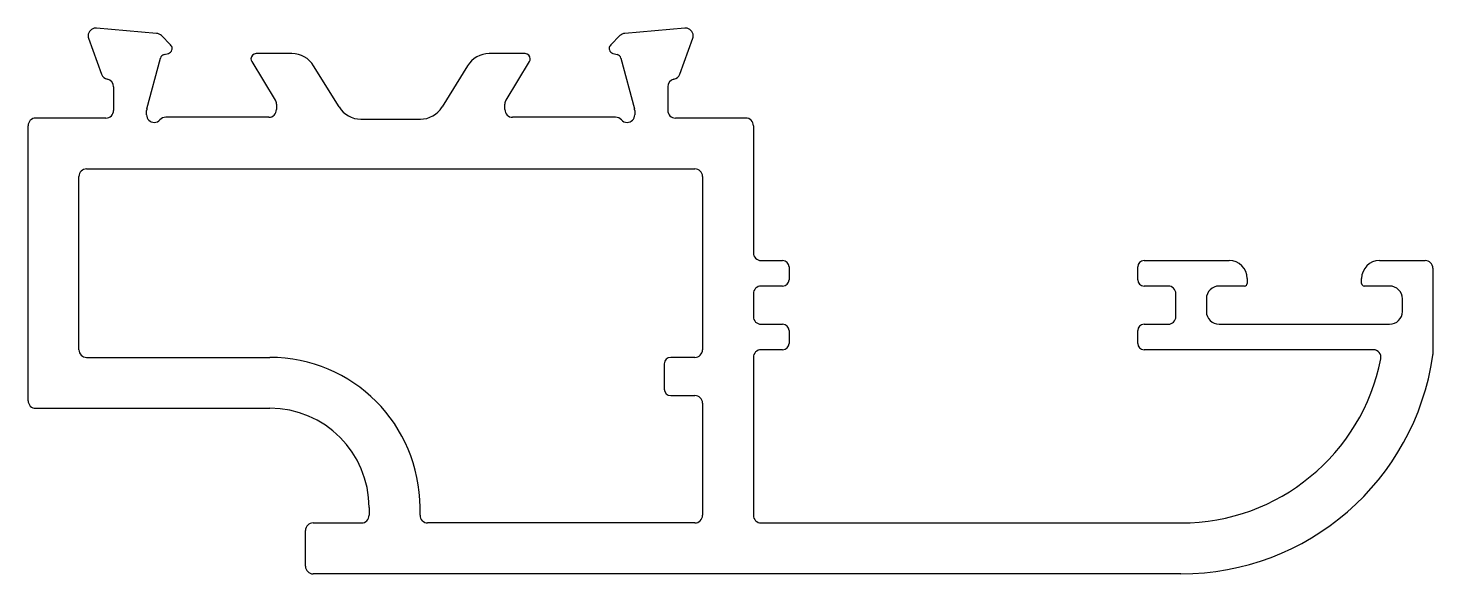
# Model space of a CAD drawing. Extents: x 619.8 to 675, y 616.5 to 637.9.
import ezdxf

# ---------------------------------------------------------------- set-up
doc = ezdxf.new("R2010")
doc.units = 0
doc.layers.get('0').update_dxf_attribs({"linetype": 'CONTINUOUS'})

msp = doc.modelspace()

# ---------------------------------------------------------------- linework, layer by layer
at = {"color": 0}
for p, q in [((624.896, 637.712), (622.53, 637.919)), ((625.446, 637.262), (625.082, 637.625)), ((643.103, 637.625), (642.739, 637.262)), ((645.654, 637.919), (643.289, 637.712)), ((622.222, 637.52), (622.736, 636.107)), ((645.449, 636.107), (645.963, 637.52)), ((624.514, 634.758), (625.045, 636.74)), ((625.187, 636.882), (625.356, 636.927)), ((628.633, 636.616), (629.56, 635.098)), ((630.21, 636.92), (628.804, 636.92)), ((639.38, 636.92), (637.967, 636.92)), ((638.624, 635.098), (639.551, 636.616)), ((642.829, 636.927), (642.998, 636.882)), ((643.139, 636.74), (643.67, 634.758)), ((632.066, 634.824), (631.064, 636.441)), ((637.113, 636.441), (636.111, 634.824)), ((623.204, 635.62), (623.204, 634.69)), ((644.98, 635.62), (644.98, 634.69)), ((629.604, 634.941), (629.604, 634.72)), ((638.58, 634.72), (638.58, 634.941)), ((622.904, 634.39), (620.145, 634.39)), ((624.504, 634.52), (624.504, 634.681)), ((629.304, 634.42), (625.251, 634.42)), ((632.92, 634.345), (635.258, 634.345)), ((642.933, 634.42), (638.88, 634.42)), ((643.68, 634.681), (643.68, 634.52)), ((648.045, 634.39), (645.28, 634.39)), ((619.845, 623.295), (619.845, 634.09)), ((648.345, 634.09), (648.345, 629.095)), ((621.845, 625.295), (621.845, 632.095)), ((622.145, 632.395), (646.045, 632.395)), ((646.345, 632.095), (646.345, 625.296)), ((648.645, 628.795), (649.495, 628.795)), ((663.695, 628.795), (667.045, 628.795)), ((672.945, 628.795), (674.745, 628.795)), ((649.745, 628.545), (649.745, 628.045)), ((663.445, 628.045), (663.445, 628.545)), ((675.045, 628.495), (675.045, 625.106)), ((649.495, 627.795), (648.645, 627.795)), ((664.645, 627.795), (663.695, 627.795)), ((667.645, 627.795), (666.645, 627.795)), ((667.745, 628.095), (667.745, 627.895)), ((672.245, 627.895), (672.245, 628.095)), ((673.345, 627.795), (672.345, 627.795)), ((648.345, 627.495), (648.345, 626.595)), ((664.945, 626.595), (664.945, 627.495)), ((666.145, 627.295), (666.145, 626.795)), ((673.845, 626.795), (673.845, 627.295)), ((648.645, 626.295), (649.495, 626.295)), ((649.745, 626.045), (649.745, 625.545)), ((663.445, 625.545), (663.445, 626.045)), ((663.695, 626.295), (664.645, 626.295)), ((666.645, 626.295), (673.345, 626.295)), ((622.145, 624.995), (629.345, 624.995)), ((646.045, 624.996), (645.095, 624.996)), ((648.345, 624.995), (648.345, 618.795)), ((649.495, 625.295), (648.645, 625.295)), ((672.705, 625.295), (663.695, 625.295)), ((644.845, 624.746), (644.845, 623.746)), ((645.095, 623.496), (646.045, 623.496)), ((620.145, 622.995), (629.345, 622.995)), ((646.345, 623.196), (646.345, 618.795)), ((633.245, 619.095), (633.245, 618.795)), ((635.245, 618.795), (635.245, 619.095)), ((631.045, 618.495), (632.945, 618.495)), ((646.045, 618.495), (635.545, 618.495)), ((648.645, 618.495), (665.153, 618.495)), ((630.745, 616.795), (630.745, 618.195)), ((665.145, 616.495), (631.045, 616.495))]:
    msp.add_line(p, q, dxfattribs=at)
for centre, radius, start, end in [((622.504, 637.62), 0.3, 90, 180), ((622.485, 637.617), 0.281, 179.336, 200.2803), ((622.504, 637.62), 0.3, 85, 90), ((624.87, 637.413), 0.3, 45, 85), ((643.315, 637.413), 0.3, 95, 135), ((645.68, 637.62), 0.3, 90, 95), ((645.68, 637.62), 0.3, 0, 90), ((645.699, 637.617), 0.281, 339.7197, 0.664), ((625.304, 637.12), 0.2, 285, 345), ((625.304, 637.12), 0.2, 360, 45), ((625.304, 637.12), 0.2, 345, 0), ((642.88, 637.12), 0.2, 135, 180), ((642.88, 637.12), 0.2, 180, 195), ((642.88, 637.12), 0.2, 195, 255), ((625.239, 636.689), 0.2, 105, 165), ((628.804, 636.72), 0.2, 90, 180), ((628.804, 636.72), 0.2, 180, 211.3955), ((630.21, 635.92), 1, 31.4, 90), ((637.967, 635.92), 1, 90, 148.6), ((639.38, 636.72), 0.2, 0, 90), ((639.38, 636.72), 0.2, 328.6045, 360), ((642.946, 636.689), 0.2, 15, 75), ((623.018, 636.209), 0.3, 200, 259.0957), ((622.904, 635.62), 0.3, 0, 79.0957), ((645.28, 635.62), 0.3, 100.9043, 180), ((645.167, 636.209), 0.3, 280.9043, 340), ((629.304, 634.941), 0.3, 0, 31.3955), ((632.92, 635.345), 1, 211.4, 270), ((635.258, 635.345), 1, 270, 328.6), ((638.88, 634.941), 0.3, 148.6045, 180), ((620.145, 634.09), 0.3, 90, 180), ((622.904, 634.69), 0.3, 270, 0), ((624.804, 634.681), 0.3, 165, 180), ((624.804, 634.52), 0.3, 180, 270), ((624.804, 634.52), 0.3, 270, 318.1897), ((625.251, 634.12), 0.3, 90, 138.1897), ((629.304, 634.72), 0.3, 270, 0), ((638.88, 634.72), 0.299, 179.9014, 270.0986), ((642.933, 634.12), 0.3, 41.8103, 90), ((643.38, 634.52), 0.3, 221.8103, 270), ((643.38, 634.52), 0.3, 270, 0), ((643.38, 634.681), 0.3, 0, 15), ((645.28, 634.69), 0.3, 180, 270), ((648.045, 634.09), 0.3, 0, 90), ((622.145, 632.095), 0.3, 90, 180), ((646.045, 632.095), 0.3, 0, 90), ((648.645, 629.095), 0.3, 180, 270), ((649.495, 628.545), 0.25, 360, 90), ((663.695, 628.545), 0.25, 90, 180), ((667.045, 628.095), 0.7, 360, 90), ((672.945, 628.095), 0.7, 90, 180), ((674.745, 628.495), 0.3, 0, 90), ((648.645, 627.495), 0.3, 90, 180), ((649.495, 628.045), 0.25, 270, 360), ((663.695, 628.045), 0.25, 180, 270), ((664.645, 627.495), 0.3, 0, 90), ((666.645, 627.295), 0.5, 90, 180), ((667.645, 627.895), 0.1, 270, 0), ((672.345, 627.895), 0.1, 180, 270), ((673.345, 627.295), 0.5, 0, 90), ((648.645, 626.595), 0.3, 180, 270), ((664.645, 626.595), 0.3, 270, 0), ((666.645, 626.795), 0.5, 180, 270), ((673.345, 626.795), 0.5, 270, 0), ((649.495, 626.045), 0.25, 0, 90), ((663.695, 626.045), 0.25, 90, 180), ((649.495, 625.545), 0.25, 270, 0), ((663.695, 625.545), 0.25, 180, 270), ((622.145, 625.295), 0.3, 180, 270), ((629.345, 619.095), 5.9, 0, 90), ((645.095, 624.746), 0.25, 90, 180), ((646.045, 625.296), 0.3, 270, 0), ((648.645, 624.995), 0.3, 90, 180), ((665.145, 626.495), 10, 270, 351.7657), ((665.153, 626.495), 8, 270, 348.7667), ((672.705, 624.995), 0.3, 348.7667, 90), ((674.745, 625.106), 0.3, 351.7657, 0), ((620.145, 623.295), 0.3, 180, 270), ((645.095, 623.746), 0.25, 180, 270), ((646.045, 623.196), 0.3, 0, 90), ((629.345, 619.095), 3.9, 0, 90), ((632.945, 618.795), 0.3, 270, 0), ((635.545, 618.795), 0.3, 180, 270), ((646.045, 618.795), 0.3, 270, 0), ((648.645, 618.795), 0.3, 180, 270), ((631.045, 618.195), 0.3, 90, 180), ((631.045, 616.795), 0.3, 180, 270)]:
    msp.add_arc(centre, radius, start, end, dxfattribs=at)

doc.saveas('drawing.dxf')
